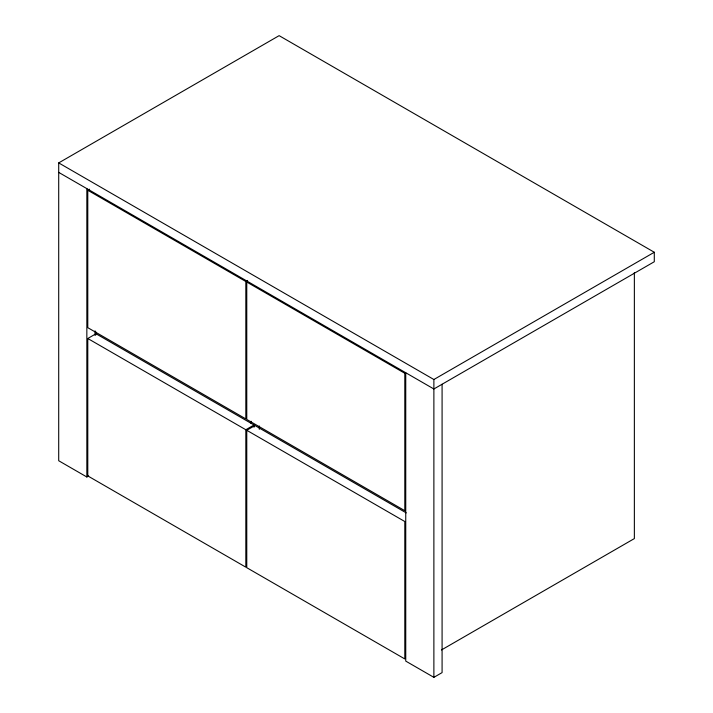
<?xml version="1.0" encoding="UTF-8"?>
<svg xmlns="http://www.w3.org/2000/svg" width="713" height="713" viewBox="0 0 713 713"><rect width="100%" height="100%" fill="white"/><g stroke="black" fill="none" stroke-linecap="round" stroke-linejoin="round"><path stroke-width="1.07" d="M88.662 475.936L86.843 476.988L58.707 460.741L58.707 162.903L279.122 35.65L654.293 252.259L654.293 261.733L433.878 388.986L58.707 172.386M87.779 190.255L245.825 281.501L245.825 418.905L87.779 327.668L87.779 190.255L89.606 189.203M87.779 338.497L245.825 429.743L245.825 567.156L87.779 475.91L87.779 338.497L95.988 333.755L254.033 425.001L254.033 427.221M245.825 281.501L247.643 280.441M245.825 429.743L254.033 425.001M246.76 430.278L404.806 521.524L404.806 658.937L246.76 567.691L246.76 430.278L254.969 425.545L406.267 512.897M58.707 162.903L433.878 379.512L654.293 252.259M441.445 649.971L634.365 538.582L634.365 272.491M405.742 372.747L405.742 661.103L433.878 677.35L442.087 672.609L442.087 384.254M433.878 379.512L433.878 677.35M259.309 425.991L259.309 429.324M251.101 421.249L251.101 423.477M95.756 331.723L95.756 334.976M95.052 330.85L95.052 335.306M86.843 188.624L86.843 476.988M404.806 373.282L246.76 282.036L246.76 419.449L404.806 510.695L404.806 373.282"/></g></svg>
